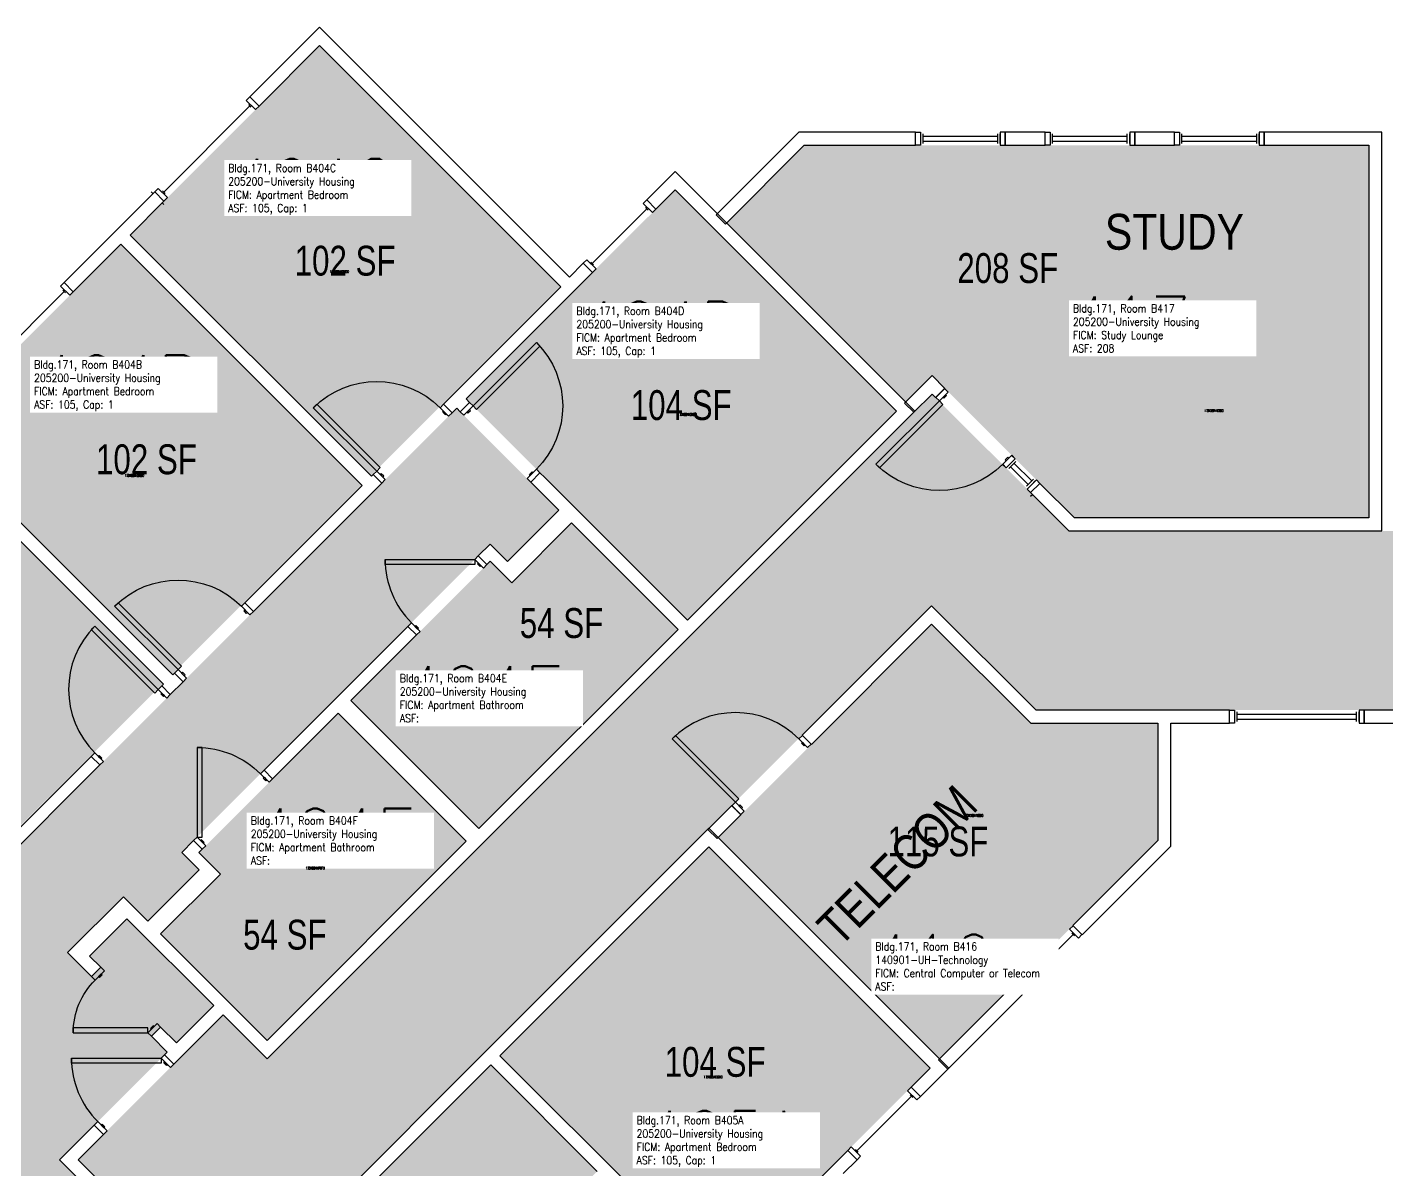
# Model space of a CAD drawing. Header units: inches. Extents: x -98 to 2219, y 102 to 2358.
# Drawn here: x 846 to 1392, y 1823 to 2282 of the extents above; entities that cross this region are included whole.
import ezdxf
from ezdxf.enums import TextEntityAlignment as Align

# ---------------------------------------------------------------- set-up
doc = ezdxf.new("R2010")
doc.units = ezdxf.units.IN
doc.header["$LTSCALE"] = 96
doc.header["$MEASUREMENT"] = 0
for name, color, linetype in [('A-Area-Iden', 1, 'Continuous'), ('A-Door', 2, 'Continuous'), ('A-Glaz', 1, 'Continuous'), ('A-IDEN-RNUM', 7, 'Continuous'), ('A-IDEN-SNUM', 4, 'Continuous'), ('A-IDEN-VNUM', 4, 'Continuous'), ('A-Wall', 5, 'Continuous'), ('AREA-TEXT', 3, 'Continuous'), ('Rooms-Category-Color', 7, 'Continuous'), ('Rooms-College-Color', 7, 'Continuous'), ('Rooms-Department-Color', 7, 'Continuous'), ('Rooms-Division-Color', 7, 'Continuous'), ('Rooms-Information', 7, 'Continuous')]:
    doc.layers.add(name, color=color, linetype=linetype)
doc.styles.add('AREA', font='arial.ttf', dxfattribs={"width": 0.75, "height": 12})
doc.styles.add('ROOMSNUMBER', font='txt.shx', dxfattribs={"height": 0.03})
doc.styles.add('ROOMVNUMBER', font='simplex.shx', dxfattribs={"width": 0.85})
doc.styles.get("Standard").update_dxf_attribs({"font": 'ARIALN.TTF'})

msp = doc.modelspace()

# ---------------------------------------------------------------- hatches: boundary and pattern name
at = {"layer": 'Rooms-Category-Color', "true_color": 0x728ef3}
for points in [[(1060.12, 2177.75), (963.43, 2274.45), (887.32, 2198.35), (984.02, 2101.65)], [(1384.92, 2084.69), (1384.92, 2234.44), (1158.18, 2234.44), (1126.94, 2203.21), (1198.89, 2131.26), (1209.5, 2141.87), (1266.68, 2084.69)], [(1195.18, 2127.55), (1106.26, 2216.47), (1022.29, 2132.5), (1111.21, 2043.58)], [(883.61, 2194.64), (980.31, 2097.94), (904.21, 2021.84), (807.51, 2118.53)], [(725.22, 1841.61), (784.72, 1901.11), (859.05, 1826.78), (902.27, 1870), (895.95, 1876.33), (899.66, 1880.04), (905.99, 1873.71), (920.98, 1888.7), (886.06, 1923.61), (871.07, 1908.62), (875.62, 1904.08), (871.9, 1900.37), (862.23, 1910.04), (884.65, 1932.45), (894.46, 1922.64), (915.06, 1943.24), (908.07, 1950.22), (1032.02, 2074.16), (1039, 2067.18), (1059.59, 2087.77), (1018.58, 2128.79), (824.13, 1934.33), (738.57, 2019.89), (642.75, 1924.08)], [(727.43, 2038.45), (803.8, 2114.82), (900.49, 2018.12), (824.13, 1941.76)], [(1107.5, 2039.87), (1064.72, 2082.65), (1040.68, 2058.61), (1032.02, 2067.27), (976.05, 2011.31), (1027.5, 1959.87)], [(1022.37, 1954.74), (970.93, 2006.18), (914.97, 1950.22), (923.63, 1941.56), (899.59, 1917.52), (942.37, 1874.74)], [(1119.87, 1952.54), (1208.79, 1863.62), (1124.82, 1779.65), (1035.91, 1868.57)], [(876.73, 1809.1), (784.72, 1901.11), (735.12, 1851.51), (745.46, 1841.17), (735.56, 1831.27), (817.23, 1749.6)], [(1032.19, 1864.86), (1074.97, 1822.08), (1050.93, 1798.04), (1062.42, 1786.55), (1006.46, 1730.59), (952.19, 1784.86)]]:
    msp.add_hatch(color=171, dxfattribs=at).paths.add_polyline_path(points)
at = {"layer": 'Rooms-Category-Color', "true_color": 0xadadad}
for points in [[(1166.9, 2091.84), (1251.3, 2007.44), (1641.05, 2007.44), (1641.05, 1974.06), (1848.92, 1974.06), (1848.92, 1907.33), (1873.92, 1907.33), (1958.92, 1907.33), (1958.92, 1989.66), (1933.92, 1989.66), (1933.92, 2079.44), (1844.53, 2079.44), (1844.53, 2104.44), (1762.2, 2104.44), (1762.2, 2079.44), (1264.5, 2079.44), (1209.5, 2134.44)], [(1166.9, 2091.84), (942.37, 1867.31), (924.69, 1884.99), (866.48, 1826.78), (884.16, 1809.1), (754.02, 1678.97), (736.34, 1696.64), (678.13, 1638.43), (695.81, 1620.75), (294.33, 1219.27), (336.75, 1176.84), (613.08, 1453.17), (630.76, 1435.49), (688.97, 1493.7), (671.29, 1511.38), (801.42, 1641.51), (819.1, 1623.84), (877.31, 1682.05), (859.64, 1699.73), (1209.32, 2049.41)]]:
    msp.add_hatch(color=253, dxfattribs=at).paths.add_polyline_path(points)
at = {"layer": 'Rooms-Category-Color', "true_color": 0xe3c5e1}
msp.add_hatch(color=254, dxfattribs=at).paths.add_polyline_path([(1212.5, 1867.33), (1123.59, 1956.25), (1209.32, 2041.99), (1249.12, 2002.19), (1300.16, 2002.19), (1300.16, 1954.99)])
at = {"layer": 'Rooms-College-Color', "true_color": 0xadadad}
for points in [[(1060.12, 2177.75), (963.43, 2274.45), (887.32, 2198.35), (984.02, 2101.65)], [(1384.92, 2084.69), (1384.92, 2234.44), (1158.18, 2234.44), (1126.94, 2203.21), (1198.89, 2131.26), (1209.5, 2141.87), (1266.68, 2084.69)], [(1195.18, 2127.55), (1106.26, 2216.47), (1022.29, 2132.5), (1111.21, 2043.58)], [(883.61, 2194.64), (980.31, 2097.94), (904.21, 2021.84), (807.51, 2118.53)], [(1166.9, 2091.84), (1251.3, 2007.44), (1641.05, 2007.44), (1641.05, 1974.06), (1848.92, 1974.06), (1848.92, 1907.33), (1873.92, 1907.33), (1958.92, 1907.33), (1958.92, 1989.66), (1933.92, 1989.66), (1933.92, 2079.44), (1844.53, 2079.44), (1844.53, 2104.44), (1762.2, 2104.44), (1762.2, 2079.44), (1264.5, 2079.44), (1209.5, 2134.44)], [(725.22, 1841.61), (784.72, 1901.11), (859.05, 1826.78), (902.27, 1870), (895.95, 1876.33), (899.66, 1880.04), (905.99, 1873.71), (920.98, 1888.7), (886.06, 1923.61), (871.07, 1908.62), (875.62, 1904.08), (871.9, 1900.37), (862.23, 1910.04), (884.65, 1932.45), (894.46, 1922.64), (915.06, 1943.24), (908.07, 1950.22), (1032.02, 2074.16), (1039, 2067.18), (1059.59, 2087.77), (1018.58, 2128.79), (824.13, 1934.33), (738.57, 2019.89), (642.75, 1924.08)], [(727.43, 2038.45), (803.8, 2114.82), (900.49, 2018.12), (824.13, 1941.76)], [(1166.9, 2091.84), (942.37, 1867.31), (924.69, 1884.99), (866.48, 1826.78), (884.16, 1809.1), (754.02, 1678.97), (736.34, 1696.64), (678.13, 1638.43), (695.81, 1620.75), (294.33, 1219.27), (336.75, 1176.84), (613.08, 1453.17), (630.76, 1435.49), (688.97, 1493.7), (671.29, 1511.38), (801.42, 1641.51), (819.1, 1623.84), (877.31, 1682.05), (859.64, 1699.73), (1209.32, 2049.41)], [(1107.5, 2039.87), (1064.72, 2082.65), (1040.68, 2058.61), (1032.02, 2067.27), (976.05, 2011.31), (1027.5, 1959.87)], [(1212.5, 1867.33), (1123.59, 1956.25), (1209.32, 2041.99), (1249.12, 2002.19), (1300.16, 2002.19), (1300.16, 1954.99)], [(1022.37, 1954.74), (970.93, 2006.18), (914.97, 1950.22), (923.63, 1941.56), (899.59, 1917.52), (942.37, 1874.74)], [(1119.87, 1952.54), (1208.79, 1863.62), (1124.82, 1779.65), (1035.91, 1868.57)], [(876.73, 1809.1), (784.72, 1901.11), (735.12, 1851.51), (745.46, 1841.17), (735.56, 1831.27), (817.23, 1749.6)], [(1032.19, 1864.86), (1074.97, 1822.08), (1050.93, 1798.04), (1062.42, 1786.55), (1006.46, 1730.59), (952.19, 1784.86)]]:
    msp.add_hatch(color=253, dxfattribs=at).paths.add_polyline_path(points)
at = {"layer": 'Rooms-Department-Color', "true_color": 0x604aed}
for points in [[(1060.12, 2177.75), (963.43, 2274.45), (887.32, 2198.35), (984.02, 2101.65)], [(1384.92, 2084.69), (1384.92, 2234.44), (1158.18, 2234.44), (1126.94, 2203.21), (1198.89, 2131.26), (1209.5, 2141.87), (1266.68, 2084.69)], [(1195.18, 2127.55), (1106.26, 2216.47), (1022.29, 2132.5), (1111.21, 2043.58)], [(883.61, 2194.64), (980.31, 2097.94), (904.21, 2021.84), (807.51, 2118.53)], [(725.22, 1841.61), (784.72, 1901.11), (859.05, 1826.78), (902.27, 1870), (895.95, 1876.33), (899.66, 1880.04), (905.99, 1873.71), (920.98, 1888.7), (886.06, 1923.61), (871.07, 1908.62), (875.62, 1904.08), (871.9, 1900.37), (862.23, 1910.04), (884.65, 1932.45), (894.46, 1922.64), (915.06, 1943.24), (908.07, 1950.22), (1032.02, 2074.16), (1039, 2067.18), (1059.59, 2087.77), (1018.58, 2128.79), (824.13, 1934.33), (738.57, 2019.89), (642.75, 1924.08)], [(727.43, 2038.45), (803.8, 2114.82), (900.49, 2018.12), (824.13, 1941.76)], [(1107.5, 2039.87), (1064.72, 2082.65), (1040.68, 2058.61), (1032.02, 2067.27), (976.05, 2011.31), (1027.5, 1959.87)], [(1212.5, 1867.33), (1123.59, 1956.25), (1209.32, 2041.99), (1249.12, 2002.19), (1300.16, 2002.19), (1300.16, 1954.99)], [(1022.37, 1954.74), (970.93, 2006.18), (914.97, 1950.22), (923.63, 1941.56), (899.59, 1917.52), (942.37, 1874.74)], [(1119.87, 1952.54), (1208.79, 1863.62), (1124.82, 1779.65), (1035.91, 1868.57)], [(876.73, 1809.1), (784.72, 1901.11), (735.12, 1851.51), (745.46, 1841.17), (735.56, 1831.27), (817.23, 1749.6)], [(1032.19, 1864.86), (1074.97, 1822.08), (1050.93, 1798.04), (1062.42, 1786.55), (1006.46, 1730.59), (952.19, 1784.86)]]:
    msp.add_hatch(color=173, dxfattribs=at).paths.add_polyline_path(points)
at = {"layer": 'Rooms-Department-Color', "true_color": 0xacacac}
for points in [[(1166.9, 2091.84), (1251.3, 2007.44), (1641.05, 2007.44), (1641.05, 1974.06), (1848.92, 1974.06), (1848.92, 1907.33), (1873.92, 1907.33), (1958.92, 1907.33), (1958.92, 1989.66), (1933.92, 1989.66), (1933.92, 2079.44), (1844.53, 2079.44), (1844.53, 2104.44), (1762.2, 2104.44), (1762.2, 2079.44), (1264.5, 2079.44), (1209.5, 2134.44)], [(1166.9, 2091.84), (942.37, 1867.31), (924.69, 1884.99), (866.48, 1826.78), (884.16, 1809.1), (754.02, 1678.97), (736.34, 1696.64), (678.13, 1638.43), (695.81, 1620.75), (294.33, 1219.27), (336.75, 1176.84), (613.08, 1453.17), (630.76, 1435.49), (688.97, 1493.7), (671.29, 1511.38), (801.42, 1641.51), (819.1, 1623.84), (877.31, 1682.05), (859.64, 1699.73), (1209.32, 2049.41)]]:
    msp.add_hatch(color=253, dxfattribs=at).paths.add_polyline_path(points)
at = {"layer": 'Rooms-Division-Color', "true_color": 0x604aed}
for points in [[(1060.12, 2177.75), (963.43, 2274.45), (887.32, 2198.35), (984.02, 2101.65)], [(1384.92, 2084.69), (1384.92, 2234.44), (1158.18, 2234.44), (1126.94, 2203.21), (1198.89, 2131.26), (1209.5, 2141.87), (1266.68, 2084.69)], [(1195.18, 2127.55), (1106.26, 2216.47), (1022.29, 2132.5), (1111.21, 2043.58)], [(883.61, 2194.64), (980.31, 2097.94), (904.21, 2021.84), (807.51, 2118.53)], [(725.22, 1841.61), (784.72, 1901.11), (859.05, 1826.78), (902.27, 1870), (895.95, 1876.33), (899.66, 1880.04), (905.99, 1873.71), (920.98, 1888.7), (886.06, 1923.61), (871.07, 1908.62), (875.62, 1904.08), (871.9, 1900.37), (862.23, 1910.04), (884.65, 1932.45), (894.46, 1922.64), (915.06, 1943.24), (908.07, 1950.22), (1032.02, 2074.16), (1039, 2067.18), (1059.59, 2087.77), (1018.58, 2128.79), (824.13, 1934.33), (738.57, 2019.89), (642.75, 1924.08)], [(727.43, 2038.45), (803.8, 2114.82), (900.49, 2018.12), (824.13, 1941.76)], [(1107.5, 2039.87), (1064.72, 2082.65), (1040.68, 2058.61), (1032.02, 2067.27), (976.05, 2011.31), (1027.5, 1959.87)], [(1212.5, 1867.33), (1123.59, 1956.25), (1209.32, 2041.99), (1249.12, 2002.19), (1300.16, 2002.19), (1300.16, 1954.99)], [(1022.37, 1954.74), (970.93, 2006.18), (914.97, 1950.22), (923.63, 1941.56), (899.59, 1917.52), (942.37, 1874.74)], [(1119.87, 1952.54), (1208.79, 1863.62), (1124.82, 1779.65), (1035.91, 1868.57)], [(876.73, 1809.1), (784.72, 1901.11), (735.12, 1851.51), (745.46, 1841.17), (735.56, 1831.27), (817.23, 1749.6)], [(1032.19, 1864.86), (1074.97, 1822.08), (1050.93, 1798.04), (1062.42, 1786.55), (1006.46, 1730.59), (952.19, 1784.86)]]:
    msp.add_hatch(color=173, dxfattribs=at).paths.add_polyline_path(points)
at = {"layer": 'Rooms-Division-Color', "true_color": 0xadadad}
for points in [[(1166.9, 2091.84), (1251.3, 2007.44), (1641.05, 2007.44), (1641.05, 1974.06), (1848.92, 1974.06), (1848.92, 1907.33), (1873.92, 1907.33), (1958.92, 1907.33), (1958.92, 1989.66), (1933.92, 1989.66), (1933.92, 2079.44), (1844.53, 2079.44), (1844.53, 2104.44), (1762.2, 2104.44), (1762.2, 2079.44), (1264.5, 2079.44), (1209.5, 2134.44)], [(1166.9, 2091.84), (942.37, 1867.31), (924.69, 1884.99), (866.48, 1826.78), (884.16, 1809.1), (754.02, 1678.97), (736.34, 1696.64), (678.13, 1638.43), (695.81, 1620.75), (294.33, 1219.27), (336.75, 1176.84), (613.08, 1453.17), (630.76, 1435.49), (688.97, 1493.7), (671.29, 1511.38), (801.42, 1641.51), (819.1, 1623.84), (877.31, 1682.05), (859.64, 1699.73), (1209.32, 2049.41)]]:
    msp.add_hatch(color=253, dxfattribs=at).paths.add_polyline_path(points)

# ---------------------------------------------------------------- linework, layer by layer
at = {"layer": 'A-Door'}
for p, q in [((1214.54, 2136.65), (1211, 2133.12)), ((1215.95, 2135.24), (1214.54, 2136.65)), ((1186.96, 2106.25), (1212.42, 2131.7)), ((1213.83, 2130.29), (1188.37, 2104.83)), ((1211, 2133.12), (1212.42, 2131.7)), ((1212.42, 2131.7), (1215.95, 2135.24)), ((1212.42, 2131.7), (1213.83, 2130.29)), ((1213.83, 2133.12), (1214.89, 2134.18)), ((1214.18, 2132.76), (1213.83, 2133.12)), ((1215.24, 2133.83), (1214.18, 2132.76)), ((1214.89, 2134.18), (1215.24, 2133.83)), ((1237.87, 2106.25), (1241.41, 2109.78)), ((1239.99, 2109.08), (1238.93, 2108.02)), ((1239.29, 2107.66), (1240.35, 2108.72)), ((1242.82, 2108.37), (1239.29, 2104.83)), ((1240.35, 2108.72), (1239.99, 2109.08)), ((1241.41, 2109.78), (1242.82, 2108.37)), ((1188.37, 2104.83), (1186.96, 2106.25)), ((1239.29, 2104.83), (1237.87, 2106.25)), ((1238.93, 2108.02), (1239.29, 2107.66)), ((1106.48, 1997.31), (1105.07, 1995.89)), ((1105.07, 1995.89), (1130.52, 1970.44)), ((1131.94, 1971.85), (1106.48, 1997.31)), ((1157.39, 1997.31), (1155.98, 1995.89)), ((1155.98, 1995.89), (1159.51, 1992.36)), ((1157.04, 1994.12), (1157.39, 1994.48)), ((1158.1, 1993.06), (1157.04, 1994.12)), ((1160.93, 1993.77), (1157.39, 1997.31)), ((1157.39, 1994.48), (1158.45, 1993.42)), ((1159.51, 1992.36), (1160.93, 1993.77)), ((1158.45, 1993.42), (1158.1, 1993.06)), ((1130.52, 1970.44), (1131.94, 1971.85)), ((1129.11, 1969.02), (1130.52, 1970.44)), ((1132.64, 1965.49), (1129.11, 1969.02)), ((1130.52, 1970.44), (1134.06, 1966.9)), ((1132.29, 1969.38), (1131.94, 1969.02)), ((1131.94, 1969.02), (1133, 1967.96)), ((1133.35, 1968.31), (1132.29, 1969.38)), ((1134.06, 1966.9), (1132.64, 1965.49)), ((1133, 1967.96), (1133.35, 1968.31))]:
    msp.add_line(p, q, dxfattribs=at)
for points in [[(1025.12, 2129.67), (1026.53, 2128.26), (1051.99, 2153.71), (1050.58, 2155.13)], [(986.41, 2103.51), (987.82, 2104.92), (962.37, 2130.38), (960.95, 2128.96)], [(1015.31, 2125.52), (1016.72, 2126.93), (1013.28, 2130.38), (1011.86, 2128.96)], [(1021.41, 2125.96), (1019.99, 2127.37), (1023.71, 2131.09), (1025.12, 2129.67)], [(1014.34, 2126.49), (1013.98, 2126.14), (1012.92, 2127.2), (1013.28, 2127.55)], [(1022.65, 2127.2), (1023, 2126.84), (1024.06, 2127.9), (1023.71, 2128.26)], [(989.85, 2100.06), (988.44, 2098.65), (984.99, 2102.09), (986.41, 2103.51)], [(1046.86, 2100.5), (1048.28, 2099.09), (1051.99, 2102.8), (1050.58, 2104.22)], [(1048.1, 2101.74), (1047.75, 2102.09), (1048.81, 2103.16), (1049.16, 2102.8)], [(988.88, 2101.03), (989.24, 2101.39), (988.18, 2102.45), (987.82, 2102.09)], [(1025.82, 2067.96), (1025.82, 2065.96), (989.82, 2065.96), (989.82, 2067.96)], [(1029.26, 2064.52), (1030.68, 2065.93), (1027.23, 2069.38), (1025.82, 2067.96)], [(1028.29, 2065.49), (1027.94, 2065.14), (1026.88, 2066.2), (1027.23, 2066.55)], [(906.6, 2023.7), (908.01, 2025.11), (882.55, 2050.57), (881.14, 2049.15)], [(935.5, 2045.7), (936.91, 2047.12), (933.47, 2050.57), (932.05, 2049.15)], [(934.53, 2046.68), (934.17, 2046.32), (933.11, 2047.38), (933.47, 2047.74)], [(898.64, 2015.74), (897.22, 2014.32), (871.77, 2039.78), (873.18, 2041.19)], [(1003.81, 2039.06), (1002.39, 2037.65), (998.95, 2041.09), (1000.36, 2042.51)], [(1002.84, 2040.03), (1003.19, 2040.39), (1002.13, 2041.45), (1001.78, 2041.09)], [(910.04, 2020.25), (908.63, 2018.83), (905.18, 2022.28), (906.6, 2023.7)], [(909.07, 2021.22), (909.42, 2021.57), (908.36, 2022.64), (908.01, 2022.28)], [(902.09, 2012.29), (903.5, 2013.71), (900.05, 2017.15), (898.64, 2015.74)], [(901.11, 2013.26), (900.76, 2012.91), (899.7, 2013.97), (900.05, 2014.32)], [(876.63, 1986.84), (875.21, 1985.42), (871.77, 1988.87), (873.18, 1990.28)], [(875.66, 1987.81), (876.01, 1988.16), (874.95, 1989.22), (874.6, 1988.87)], [(914.27, 1956.42), (916.27, 1956.42), (916.27, 1992.42), (914.27, 1992.42)], [(943.17, 1978.43), (944.59, 1979.84), (941.14, 1983.29), (939.73, 1981.87)], [(942.2, 1979.4), (941.85, 1979.05), (940.79, 1980.11), (941.14, 1980.46)], [(917.72, 1952.97), (916.3, 1951.56), (912.86, 1955), (914.27, 1956.42)], [(916.75, 1953.94), (917.1, 1954.3), (916.04, 1955.36), (915.69, 1955)], [(877, 1902.7), (875.58, 1904.12), (871.87, 1900.4), (873.28, 1898.99)], [(875.76, 1901.47), (876.11, 1901.11), (875.05, 1900.05), (874.7, 1900.4)], [(894.5, 1877.78), (894.5, 1879.78), (864.5, 1879.78), (864.5, 1877.78)], [(898.21, 1881.49), (899.62, 1880.08), (895.91, 1876.36), (894.5, 1877.78)], [(896.97, 1880.25), (896.62, 1880.61), (895.56, 1879.54), (895.91, 1879.19)], [(903.52, 1863.82), (904.94, 1865.23), (901.22, 1868.95), (899.81, 1867.53)], [(899.81, 1867.53), (899.81, 1865.53), (863.81, 1865.53), (863.81, 1867.53)], [(902.28, 1865.06), (901.93, 1864.7), (900.87, 1865.77), (901.22, 1866.12)], [(878.07, 1838.36), (876.65, 1836.95), (872.94, 1840.66), (874.35, 1842.08)], [(876.83, 1839.6), (877.18, 1839.96), (876.12, 1841.02), (875.77, 1840.66)]]:
    msp.add_lwpolyline(points, close=True, dxfattribs=at)
at = {"layer": 'A-Door', "extrusion": (0, 0, -1)}
for centre, radius, start, end in [((-1025.12, 2129.67), 36, 135, 225), ((-986.41, 2103.51), 36, 45, 135), ((-1212.42, 2131.7), 36, 225, 315), ((-906.6, 2023.7), 36, 45, 135), ((-914.27, 1956.42), 36, 90, 135), ((-894.5, 1877.78), 30, 0, 45)]:
    msp.add_arc(centre, radius, start, end, dxfattribs=at)
at = {"layer": 'A-Door'}
for centre, start, end in [((1025.82, 2067.96), 180, 225), ((898.64, 2015.74), 135, 225), ((1130.52, 1970.44), 45, 135), ((899.81, 1867.53), 180, 225)]:
    msp.add_arc(centre, 36, start, end, dxfattribs=at)
at = {"layer": 'A-Glaz'}
for p, q in [((900.87, 2215.6), (935.51, 2250.25)), ((936.04, 2249.72), (934.98, 2250.78)), ((1202.9, 2234.44), (1202.9, 2239.69)), ((1202.9, 2239.69), (1204.9, 2239.69)), ((1204.9, 2239.69), (1204.9, 2234.44)), ((1238.9, 2239.69), (1236.9, 2239.69)), ((1236.9, 2239.69), (1236.9, 2234.44)), ((1238.9, 2234.44), (1238.9, 2239.69)), ((1254.9, 2234.44), (1254.9, 2239.69)), ((1254.9, 2239.69), (1256.9, 2239.69)), ((1256.9, 2239.69), (1256.9, 2234.44)), ((1290.9, 2239.69), (1288.9, 2239.69)), ((1288.9, 2239.69), (1288.9, 2234.44)), ((1290.9, 2234.44), (1290.9, 2239.69)), ((1306.9, 2234.44), (1306.9, 2239.69)), ((1306.9, 2239.69), (1308.9, 2239.69)), ((1308.9, 2239.69), (1308.9, 2234.44)), ((1342.9, 2239.69), (1340.9, 2239.69)), ((1340.9, 2239.69), (1340.9, 2234.44)), ((1342.9, 2234.44), (1342.9, 2239.69)), ((1204.9, 2234.44), (1202.9, 2234.44)), ((1204.9, 2239.07), (1204.9, 2237.07)), ((1204.9, 2237.07), (1204.9, 2235.07)), ((1205.9, 2235.07), (1205.9, 2239.07)), ((1205.9, 2238.07), (1235.9, 2238.07)), ((1205.9, 2236.07), (1235.9, 2236.07)), ((1235.9, 2235.07), (1235.9, 2239.07)), ((1236.9, 2237.07), (1236.9, 2239.07)), ((1236.9, 2235.07), (1236.9, 2237.07)), ((1236.9, 2234.44), (1238.9, 2234.44)), ((1256.9, 2234.44), (1254.9, 2234.44)), ((1256.9, 2239.07), (1256.9, 2237.07)), ((1256.9, 2237.07), (1256.9, 2235.07)), ((1257.9, 2235.07), (1257.9, 2239.07)), ((1257.9, 2238.07), (1287.9, 2238.07)), ((1257.9, 2236.07), (1287.9, 2236.07)), ((1287.9, 2235.07), (1287.9, 2239.07)), ((1288.9, 2237.07), (1288.9, 2239.07)), ((1288.9, 2235.07), (1288.9, 2237.07)), ((1288.9, 2234.44), (1290.9, 2234.44)), ((1308.9, 2234.44), (1306.9, 2234.44)), ((1308.9, 2239.07), (1308.9, 2237.07)), ((1308.9, 2237.07), (1308.9, 2235.07)), ((1309.9, 2235.07), (1309.9, 2239.07)), ((1309.9, 2238.07), (1339.9, 2238.07)), ((1309.9, 2236.07), (1339.9, 2236.07)), ((1339.9, 2235.07), (1339.9, 2239.07)), ((1340.9, 2237.07), (1340.9, 2239.07)), ((1340.9, 2235.07), (1340.9, 2237.07)), ((1340.9, 2234.44), (1342.9, 2234.44)), ((896.53, 2214.98), (895.83, 2215.69)), ((901.4, 2215.07), (900.34, 2216.13)), ((900.25, 2211.27), (900.95, 2210.56)), ((1073.02, 2186.94), (1094.94, 2208.86)), ((1095.47, 2208.33), (1094.41, 2209.39)), ((1073.55, 2186.41), (1072.49, 2187.47)), ((826.25, 2140.98), (860.9, 2175.63)), ((861.43, 2175.1), (860.37, 2176.16)), ((1237.78, 2106.16), (1241.5, 2109.87)), ((1242.91, 2108.46), (1239.2, 2104.75)), ((1241.5, 2109.87), (1242.91, 2108.46)), ((1239.2, 2104.75), (1237.78, 2106.16)), ((1241.05, 2106.6), (1239.64, 2105.19)), ((1240.35, 2104.48), (1243.18, 2107.31)), ((1242.47, 2108.02), (1241.05, 2106.6)), ((1241.05, 2105.19), (1248.13, 2098.12)), ((1242.47, 2106.6), (1249.54, 2099.53)), ((1247.42, 2097.41), (1250.25, 2100.24)), ((1251.4, 2099.97), (1247.68, 2096.26)), ((1248.13, 2096.7), (1249.54, 2098.12)), ((1249.1, 2094.85), (1252.81, 2098.56)), ((1249.54, 2098.12), (1250.95, 2099.53)), ((1252.81, 2098.56), (1251.4, 2099.97)), ((1247.68, 2096.26), (1249.1, 2094.85)), ((1249.1, 2093.43), (1249.8, 2094.14)), ((1329.04, 2002.19), (1329.04, 2007.44)), ((1329.04, 2007.44), (1331.04, 2007.44)), ((1331.04, 2007.44), (1331.04, 2002.19)), ((1331.04, 2006.82), (1331.04, 2004.82)), ((1331.04, 2004.82), (1331.04, 2002.82)), ((1332.04, 2002.82), (1332.04, 2006.82)), ((1332.04, 2005.82), (1380.04, 2005.82)), ((1380.04, 2002.82), (1380.04, 2006.82)), ((1383.04, 2007.44), (1381.04, 2007.44)), ((1381.04, 2007.44), (1381.04, 2002.19)), ((1381.04, 2004.82), (1381.04, 2006.82)), ((1381.04, 2002.82), (1381.04, 2004.82)), ((1383.04, 2002.19), (1383.04, 2007.44)), ((1331.04, 2002.19), (1329.04, 2002.19)), ((1332.04, 2003.82), (1380.04, 2003.82)), ((1381.04, 2002.19), (1383.04, 2002.19)), ((1252.71, 1903.83), (1266.14, 1917.26)), ((1264.73, 1919.38), (1266.14, 1920.8)), ((1268.26, 1915.85), (1264.73, 1919.38)), ((1266.67, 1916.73), (1265.61, 1917.79)), ((1265.97, 1918.14), (1267.03, 1917.08)), ((1266.14, 1920.8), (1269.68, 1917.26)), ((1269.68, 1917.26), (1268.26, 1915.85)), ((1250.59, 1905.24), (1249.17, 1903.83)), ((1249.17, 1903.83), (1252.71, 1900.29)), ((1254.12, 1901.7), (1250.59, 1905.24)), ((1252.88, 1902.94), (1251.82, 1904)), ((1253.24, 1903.29), (1252.18, 1904.36)), ((1252.71, 1900.29), (1254.12, 1901.7)), ((1179.27, 1830.38), (1201.19, 1852.3)), ((1200.66, 1852.83), (1201.72, 1851.77)), ((1178.74, 1830.91), (1179.8, 1829.85))]:
    msp.add_line(p, q, dxfattribs=at)
for points in [[(934.01, 2252.46), (935.43, 2253.87), (939.14, 2250.16), (937.72, 2248.75)], [(898.66, 2217.11), (897.24, 2215.69), (900.95, 2211.98), (902.37, 2213.39)], [(1093.44, 2211.07), (1094.86, 2212.49), (1098.57, 2208.77), (1097.15, 2207.36)], [(1070.81, 2188.44), (1069.4, 2187.03), (1073.11, 2183.32), (1074.53, 2184.73)], [(859.39, 2177.84), (860.81, 2179.26), (864.52, 2175.54), (863.11, 2174.13)], [(1203.4, 1850.8), (1204.81, 1852.21), (1201.1, 1855.93), (1199.68, 1854.51)], [(1180.77, 1828.17), (1179.35, 1826.76), (1175.64, 1830.47), (1177.06, 1831.89)]]:
    msp.add_lwpolyline(points, close=True, dxfattribs=at)
at = {"layer": 'A-Wall'}
for p, q in [((935.43, 2253.87), (963.43, 2281.88)), ((963.43, 2281.88), (1063.84, 2181.47)), ((963.43, 2274.45), (939.14, 2250.16)), ((1060.39, 2177.49), (963.43, 2274.45)), ((939.14, 2250.16), (935.43, 2253.87)), ((1156, 2239.69), (1122.79, 2206.48)), ((1202.9, 2239.69), (1156, 2239.69)), ((1202.9, 2234.44), (1202.9, 2239.69)), ((1254.9, 2239.69), (1238.9, 2239.69)), ((1238.9, 2239.69), (1238.9, 2234.44)), ((1254.9, 2234.44), (1254.9, 2239.69)), ((1306.9, 2239.69), (1290.9, 2239.69)), ((1290.9, 2239.69), (1290.9, 2234.44)), ((1306.9, 2234.44), (1306.9, 2239.69)), ((1390.17, 2239.69), (1342.9, 2239.69)), ((1342.9, 2239.69), (1342.9, 2234.44)), ((1390.17, 2079.44), (1390.17, 2239.69)), ((1126.5, 2202.77), (1158.18, 2234.44)), ((1158.18, 2234.44), (1202.9, 2234.44)), ((1238.9, 2234.44), (1254.9, 2234.44)), ((1290.9, 2234.44), (1306.9, 2234.44)), ((1342.9, 2234.44), (1384.92, 2234.44)), ((1384.92, 2234.44), (1384.92, 2084.69)), ((1094.86, 2212.49), (1106.26, 2223.89)), ((1106.26, 2223.89), (1202.61, 2127.55)), ((860.81, 2179.26), (897.24, 2215.69)), ((900.95, 2211.98), (887.32, 2198.35)), ((897.24, 2215.69), (900.95, 2211.98)), ((1098.57, 2208.77), (1094.86, 2212.49)), ((1106.26, 2216.47), (1098.57, 2208.77)), ((1195.18, 2127.55), (1106.26, 2216.47)), ((1122.79, 2206.48), (1126.5, 2202.77)), ((887.32, 2198.35), (984.29, 2101.39)), ((883.61, 2194.64), (864.52, 2175.54)), ((980.57, 2097.67), (883.61, 2194.64)), ((1063.84, 2181.47), (1069.4, 2187.03)), ((1069.4, 2187.03), (1073.11, 2183.32)), ((864.52, 2175.54), (860.81, 2179.26)), ((1073.11, 2183.32), (1067.11, 2177.31)), ((1013.28, 2130.38), (1060.39, 2177.49)), ((1067.11, 2177.31), (1022.29, 2132.5)), ((1209.5, 2141.87), (1198.45, 2130.82)), ((1214.63, 2136.74), (1209.5, 2141.87)), ((1210.91, 2133.03), (1214.63, 2136.74)), ((1016.72, 2126.93), (1013.28, 2130.38)), ((1023.71, 2131.09), (1019.99, 2127.37)), ((1022.29, 2132.5), (1023.71, 2131.09)), ((1198.45, 2130.82), (1202.16, 2127.11)), ((1202.16, 2127.11), (1209.5, 2134.44)), ((1209.5, 2134.44), (1210.91, 2133.03)), ((1018.58, 2128.79), (1016.72, 2126.93)), ((1019.99, 2127.37), (1018.58, 2128.79)), ((1111.21, 2043.58), (1195.18, 2127.55)), ((1202.61, 2127.55), (1111.65, 2036.6)), ((900.76, 2017.86), (803.8, 2114.82)), ((807.51, 2118.53), (904.47, 2021.57)), ((1048.28, 2099.09), (1051.99, 2102.8)), ((1051.99, 2102.8), (1053.94, 2100.86)), ((933.47, 2050.57), (980.57, 2097.67)), ((988.44, 2098.65), (936.91, 2047.12)), ((984.29, 2101.39), (984.99, 2102.09)), ((984.99, 2102.09), (988.44, 2098.65)), ((1050.22, 2097.14), (1048.28, 2099.09)), ((1053.94, 2100.86), (1111.21, 2043.58)), ((1252.81, 2098.56), (1249.1, 2094.85)), ((1266.68, 2084.69), (1252.81, 2098.56)), ((1059.59, 2087.77), (1050.22, 2097.14)), ((1249.1, 2094.85), (1264.5, 2079.44)), ((1039, 2067.18), (1059.59, 2087.77)), ((1064.72, 2082.65), (1040.68, 2058.61)), ((1107.5, 2039.87), (1064.72, 2082.65)), ((1384.92, 2084.69), (1266.68, 2084.69)), ((1264.5, 2079.44), (1390.17, 2079.44)), ((1027.23, 2069.38), (1032.02, 2074.16)), ((1032.02, 2074.16), (1039, 2067.18)), ((1030.68, 2065.93), (1027.23, 2069.38)), ((1032.02, 2067.27), (1030.68, 2065.93)), ((1040.68, 2058.61), (1032.02, 2067.27)), ((936.91, 2047.12), (933.47, 2050.57)), ((1209.32, 2049.41), (1157.3, 1997.39)), ((1251.3, 2007.44), (1209.32, 2049.41)), ((941.14, 1983.29), (998.95, 2041.09)), ((1002.39, 2037.65), (976.05, 2011.31)), ((998.95, 2041.09), (1002.39, 2037.65)), ((1027.5, 1959.87), (1107.5, 2039.87)), ((1161.02, 1993.68), (1209.32, 2041.99)), ((1209.32, 2041.99), (1249.12, 2002.19)), ((1111.65, 2036.6), (942.37, 1867.31)), ((904.47, 2021.57), (905.18, 2022.28)), ((905.18, 2022.28), (908.63, 2018.83)), ((900.05, 2017.15), (900.76, 2017.86)), ((903.5, 2013.71), (900.05, 2017.15)), ((908.63, 2018.83), (903.5, 2013.71)), ((976.05, 2011.31), (1027.5, 1959.87)), ((970.93, 2006.18), (944.59, 1979.84)), ((1022.37, 1954.74), (970.93, 2006.18)), ((1329.04, 2007.44), (1251.3, 2007.44)), ((1329.04, 2002.19), (1329.04, 2007.44)), ((1401.04, 2007.44), (1383.04, 2007.44)), ((1383.04, 2007.44), (1383.04, 2002.19)), ((1249.12, 2002.19), (1300.16, 2002.19)), ((1300.16, 2002.19), (1300.16, 1954.99)), ((1305.41, 2002.19), (1329.04, 2002.19)), ((1305.41, 1952.81), (1305.41, 2002.19)), ((1383.04, 2002.19), (1401.04, 2002.19)), ((1157.3, 1997.39), (1161.02, 1993.68)), ((824.39, 1941.49), (871.77, 1988.87)), ((871.77, 1988.87), (875.21, 1985.42)), ((875.21, 1985.42), (824.13, 1934.33)), ((944.59, 1979.84), (941.14, 1983.29)), ((1129.02, 1969.11), (1119.43, 1959.52)), ((1132.73, 1965.4), (1129.02, 1969.11)), ((1123.14, 1955.81), (1132.73, 1965.4)), ((1119.87, 1959.97), (1028.92, 1869.01)), ((1119.43, 1959.52), (1123.14, 1955.81)), ((1216.22, 1863.62), (1119.87, 1959.97)), ((908.07, 1950.22), (912.86, 1955)), ((915.06, 1943.24), (908.07, 1950.22)), ((912.86, 1955), (916.3, 1951.56)), ((916.3, 1951.56), (914.97, 1950.22)), ((914.97, 1950.22), (923.63, 1941.56)), ((942.37, 1874.74), (1022.37, 1954.74)), ((1035.91, 1868.57), (1119.87, 1952.54)), ((1119.87, 1952.54), (1208.79, 1863.62)), ((1300.16, 1954.99), (1266.05, 1920.88)), ((1269.77, 1917.17), (1305.41, 1952.81)), ((894.46, 1922.64), (915.06, 1943.24)), ((923.63, 1941.56), (899.59, 1917.52)), ((862.23, 1910.04), (884.65, 1932.45)), ((884.65, 1932.45), (894.46, 1922.64)), ((886.06, 1923.61), (871.07, 1908.62)), ((920.98, 1888.7), (886.06, 1923.61)), ((899.59, 1917.52), (942.37, 1874.74)), ((1266.05, 1920.88), (1269.77, 1917.17)), ((871.87, 1900.4), (862.23, 1910.04)), ((871.07, 1908.62), (875.58, 1904.12)), ((875.58, 1904.12), (871.87, 1900.4)), ((1249.08, 1903.91), (1212.06, 1866.89)), ((1252.8, 1900.2), (1249.08, 1903.91)), ((1215.78, 1863.18), (1252.8, 1900.2)), ((924.69, 1884.99), (904.94, 1865.23)), ((905.99, 1873.71), (920.98, 1888.7)), ((942.37, 1867.31), (924.69, 1884.99)), ((895.91, 1876.36), (899.62, 1880.08)), ((899.62, 1880.08), (905.99, 1873.71)), ((902.27, 1870), (895.91, 1876.36)), ((1028.92, 1869.01), (859.64, 1699.73)), ((901.22, 1868.95), (902.27, 1870)), ((904.94, 1865.23), (901.22, 1868.95)), ((1093.18, 1811.3), (1035.91, 1868.57)), ((952.19, 1784.86), (1032.19, 1864.86)), ((1032.19, 1864.86), (1074.97, 1822.08)), ((1208.79, 1863.62), (1201.1, 1855.93)), ((1204.81, 1852.21), (1216.22, 1863.62)), ((1212.06, 1866.89), (1215.78, 1863.18)), ((1201.1, 1855.93), (1204.81, 1852.21)), ((859.05, 1826.78), (872.94, 1840.66)), ((872.94, 1840.66), (876.65, 1836.95)), ((876.65, 1836.95), (866.48, 1826.78)), ((1175.64, 1830.47), (1169.64, 1824.47)), ((1179.35, 1826.76), (1175.64, 1830.47)), ((876.73, 1809.1), (859.05, 1826.78)), ((866.48, 1826.78), (884.16, 1809.1)), ((1169.64, 1824.47), (1124.82, 1779.65)), ((1173.79, 1821.2), (1179.35, 1826.76))]:
    msp.add_line(p, q, dxfattribs=at)

# ---------------------------------------------------------------- texts
at = {"layer": 'A-Area-Iden'}
msp.add_text('STUDY', height=14.4, dxfattribs=at).set_placement((1306.86, 2192.46), align=Align.CENTER)
msp.add_text('TELECOM', height=14.4, rotation=45, dxfattribs=at).set_placement((1200.55, 1939.96), align=Align.CENTER)
at = {"layer": 'A-IDEN-RNUM', "style": 'ROOMSNUMBER', "width": 0.85}
for s, p in [('0404-C0', (971.39, 2183.61)), ('0404-D0', (1111.14, 2126.23)), ('0417-00', (1322.71, 2127.78)), ('0404-B0', (889.07, 2101.7)), ('0404-E0', (1027.06, 2010.02)), ('0416-00', (1226.23, 1965.08)), ('0404-F0', (961.71, 1943.95)), ('0405-A0', (1121.5, 1860))]:
    msp.add_text(s, height=1, dxfattribs=at).set_placement(p, align=Align.MIDDLE_CENTER)
at = {"layer": 'A-IDEN-SNUM', "style": 'ROOMSNUMBER', "width": 0.85}
for s, p in [('1710B404C0', (971.39, 2183.61)), ('1710B404D0', (1111.14, 2126.23)), ('1710B41700', (1322.71, 2127.78)), ('1710B404B0', (889.07, 2101.7)), ('1710B404E0', (1027.06, 2010.02)), ('1710B41600', (1226.23, 1965.08)), ('1710B404F0', (961.71, 1943.95)), ('1710B405A0', (1121.5, 1860))]:
    msp.add_text(s, height=1, dxfattribs=at).set_placement(p, align=Align.MIDDLE_CENTER)
at = {"layer": 'A-IDEN-VNUM', "style": 'ROOMVNUMBER', "width": 0.85}
for s, p in [('404C', (960.91, 2217.78)), ('404D', (1100.33, 2160.35)), ('417', (1288.86, 2162.46)), ('404B', (882.48, 2138.81)), ('404E', (1028.94, 2013.81)), ('404F', (969.09, 1956.61)), ('416', (1209.04, 1906.02)), ('405A', (1125.42, 1835.14))]:
    msp.add_text(s, height=22.5, dxfattribs=at).set_placement(p, align=Align.MIDDLE_CENTER)
at = {"layer": 'AREA-TEXT', "style": 'AREA', "width": 0.75}
for s, p in [('102 SF', (973.72, 2188.05)), ('208 SF', (1239.91, 2185.08)), ('104 SF', (1108.74, 2130.02)), ('102 SF', (893.91, 2108.24)), ('54 SF', (1060.65, 2042.44)), ('115 SF', (1211.87, 1954.66)), ('54 SF', (949.51, 1917.21)), ('104 SF', (1122.35, 1866.1))]:
    msp.add_text(s, height=12, dxfattribs=at).set_placement(p, align=Align.MIDDLE_CENTER)

# ---------------------------------------------------------------- next in the draw order: texts
at = {"layer": 'Rooms-Information', "char_height": 3.2143, "width": 72, "attachment_point": 7, "style": 'ROOMVNUMBER', "bg_fill": 3, "box_fill_scale": 1.5, "bg_fill_color": 256, "bg_fill_true_color": 13158600, "bg_fill_transparency": 0}
for s, insert in [('Bldg.171, Room B404C^M^J205200-University Housing^M^JFICM: Apartment Bedroom^M^JASF: 105, Cap: 1', (926.76, 2206.53)), ('Bldg.171, Room B404D^M^J205200-University Housing^M^JFICM: Apartment Bedroom^M^JASF: 105, Cap: 1', (1066.63, 2149.1)), ('Bldg.171, Room B417^M^J205200-University Housing^M^JFICM: Study Lounge^M^JASF: 208', (1266.09, 2151.21)), ('Bldg.171, Room B404B^M^J205200-University Housing^M^JFICM: Apartment Bedroom^M^JASF: 105, Cap: 1', (848.79, 2127.56)), ('Bldg.171, Room B404E^M^J205200-University Housing^M^JFICM: Apartment Bathroom^M^JASF: ', (995.7, 2002.56)), ('Bldg.171, Room B404F^M^J205200-University Housing^M^JFICM: Apartment Bathroom^M^JASF: ', (935.84, 1945.36)), ('Bldg.171, Room B416^M^J140901-UH-Technology^M^JFICM: Central Computer or Telecom^M^JASF: ', (1186.72, 1894.77)), ('Bldg.171, Room B405A^M^J205200-University Housing^M^JFICM: Apartment Bedroom^M^JASF: 105, Cap: 1', (1090.82, 1823.89))]:
    msp.add_mtext(s, dxfattribs=dict(at, insert=insert))

doc.saveas('drawing.dxf')
